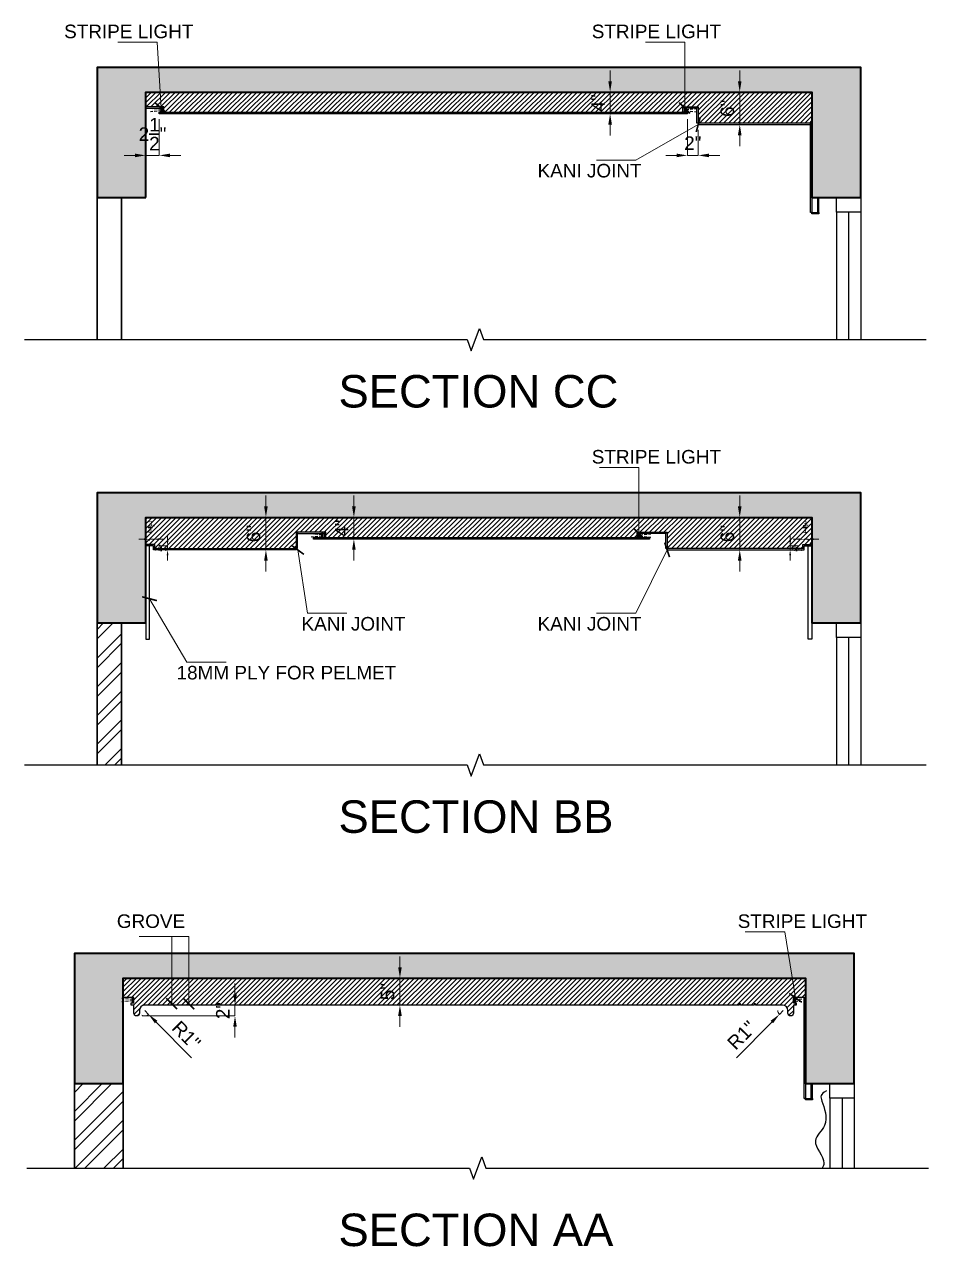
# Model space of a CAD drawing. Header units: inches. Extents: x 50354 to 53215, y -7830 to -6529.
# Drawn here: x 51937.9 to 52104.8, y -6784.4 to -6558.7 of the extents above; entities that cross this region are included whole.
import ezdxf

# ---------------------------------------------------------------- set-up
doc = ezdxf.new("R2010")
doc.units = ezdxf.units.IN
doc.header["$MEASUREMENT"] = 0
doc.header["$PDMODE"] = 2
doc.linetypes.add('HER Wardrobe$0$HIDDEN', pattern=[0.375, 0.25, -0.125])
doc.linetypes.add('XR_1F_BASE PLAN$0$CENTER2', pattern=[28.575, 19.05, -3.175, 3.175, -3.175])
for name, color, linetype in [('A-ST-02 HATCH', 7, 'Continuous'), ('CEILING', 7, 'Continuous'), ('ELE. TEXT', 7, 'Continuous'), ('HER Wardrobe$0$JOINERY', 2, 'Continuous'), ('WIPEOUT', 253, 'Continuous')]:
    doc.layers.add(name, color=color, linetype=linetype)
for name, color, linetype, lineweight in [('DIM', 7, 'Continuous', 18), ('RCC', 5, 'Continuous', 40), ('wall', 7, 'Continuous', 30)]:
    doc.layers.add(name, color=color, linetype=linetype, lineweight=lineweight)
doc.styles.add('ARIAL', font='arial.ttf')
doc.styles.get("Standard").update_dxf_attribs({"font": 'ARLRDBD.TTF', "height": 3})
doc.dimstyles.new('dim01', dxfattribs={"dimtxt": 5.5, "dimasz": 4, "dimexe": 0, "dimexo": 1, "dimgap": 1, "dimtad": 1, "dimzin": 3, "dimdsep": 46, "dimlunit": 4, "dimtxsty": 'ARIAL', "dimblk": 'ARCHTICK', "dimcen": 4, "dimclrd": 250, "dimclre": 252, "dimclrt": 1, "dimadec": 0, "dimazin": 0, "dimtfac": 1, "dimtix": 1, "dimtmove": 2, "dimatfit": 3, "dimldrblk": 'ARCHTICK', "dimfxl": 1, "dimtolj": 1, "dimtzin": 0, "dimlwd": -1, "dimlwe": -1, "dimarcsym": 0})

# ---------------------------------------------------------------- blocks, each defined once
blk = doc.blocks.new('*D689')
at = {"layer": 'Defpoints', "color": 0, "transparency": 16777216}
for p in [(51991.25, -6649.75), (51998.68, -6649.75), (51991.25, -6653.75)]:
    blk.add_point(p, dxfattribs=at)
at = {"layer": 'DIM', "transparency": 16777216}
for p, q in [((51998.68, -6647.75), (51998.68, -6645.75)), ((51998.68, -6653.75), (51998.68, -6649.75)), ((51998.68, -6655.75), (51998.68, -6657.75))]:
    blk.add_line(p, q, dxfattribs=at)
at = {"layer": 'DIM', "color": 252, "transparency": 16777216}
for p, q in [((51992.25, -6649.75), (51998.68, -6649.75)), ((51992.25, -6653.75), (51998.68, -6653.75))]:
    blk.add_line(p, q, dxfattribs=at)
at = {"layer": 'DIM', "transparency": 16777216}
for points in [[(51998.35, -6647.75), (51999.02, -6647.75), (51998.68, -6649.75)], [(51998.35, -6655.75), (51999.02, -6655.75), (51998.68, -6653.75)]]:
    blk.add_solid(points, dxfattribs=at)
at = {"layer": 'DIM', "color": 1, "lineweight": 30, "transparency": 16777216, "insert": (51996.43, -6651.75), "char_height": 2.5, "attachment_point": 5, "rotation": 90, "style": 'ARIAL'}
blk.add_mtext('\\A1;4"', dxfattribs=at)
blk = doc.blocks.new('_ArchTick')
at = {"color": 0, "linetype": 'ByBlock', "const_width": 0.15}
blk.add_lwpolyline([(-0.5, -0.5), (0.5, 0.5)], dxfattribs=at)
blk = doc.blocks.new('*D690')
at = {"layer": 'Defpoints', "color": 0, "transparency": 16777216}
for p in [(51982.44, -6649.75), (51988, -6649.75), (51988, -6655.75)]:
    blk.add_point(p, dxfattribs=at)
at = {"layer": 'DIM', "transparency": 16777216}
for p, q in [((51982.44, -6647.75), (51982.44, -6645.75)), ((51982.44, -6655.75), (51982.44, -6649.75)), ((51982.44, -6657.75), (51982.44, -6659.75))]:
    blk.add_line(p, q, dxfattribs=at)
at = {"layer": 'DIM', "color": 252, "transparency": 16777216}
for p, q in [((51987, -6649.75), (51982.44, -6649.75)), ((51987, -6655.75), (51982.44, -6655.75))]:
    blk.add_line(p, q, dxfattribs=at)
at = {"layer": 'DIM', "transparency": 16777216}
for points in [[(51982.11, -6647.75), (51982.77, -6647.75), (51982.44, -6649.75)], [(51982.11, -6657.75), (51982.77, -6657.75), (51982.44, -6655.75)]]:
    blk.add_solid(points, dxfattribs=at)
at = {"layer": 'DIM', "color": 1, "lineweight": 30, "transparency": 16777216, "insert": (51980.16, -6652.75), "char_height": 2.5, "attachment_point": 5, "rotation": 90, "style": 'ARIAL'}
blk.add_mtext('\\A1;6"', dxfattribs=at)
blk = doc.blocks.new('*D691')
at = {"layer": 'Defpoints', "color": 0, "transparency": 16777216}
for p in [(52069.92, -6649.75), (52075.48, -6649.75), (52075.48, -6655.75)]:
    blk.add_point(p, dxfattribs=at)
at = {"layer": 'DIM', "transparency": 16777216}
for p, q in [((52069.92, -6647.75), (52069.92, -6645.75)), ((52069.92, -6655.75), (52069.92, -6649.75)), ((52069.92, -6657.75), (52069.92, -6659.75))]:
    blk.add_line(p, q, dxfattribs=at)
at = {"layer": 'DIM', "color": 252, "transparency": 16777216}
for p, q in [((52074.48, -6649.75), (52069.92, -6649.75)), ((52074.48, -6655.75), (52069.92, -6655.75))]:
    blk.add_line(p, q, dxfattribs=at)
at = {"layer": 'DIM', "transparency": 16777216}
for points in [[(52069.58, -6647.75), (52070.25, -6647.75), (52069.92, -6649.75)], [(52069.58, -6657.75), (52070.25, -6657.75), (52069.92, -6655.75)]]:
    blk.add_solid(points, dxfattribs=at)
at = {"layer": 'DIM', "color": 1, "lineweight": 30, "transparency": 16777216, "insert": (52067.64, -6652.75), "char_height": 2.5, "attachment_point": 5, "rotation": 90, "style": 'ARIAL'}
blk.add_mtext('\\A1;6"', dxfattribs=at)
blk = doc.blocks.new('*D694')
at = {"layer": 'Defpoints', "color": 0, "transparency": 16777216}
for p in [(52006.5, -6734.82), (52007.18, -6734.82), (52006.5, -6739.82)]:
    blk.add_point(p, dxfattribs=at)
at = {"layer": 'DIM', "transparency": 16777216}
for p, q in [((52007.18, -6732.82), (52007.18, -6730.82)), ((52007.18, -6739.82), (52007.18, -6734.82)), ((52007.18, -6741.82), (52007.18, -6743.82))]:
    blk.add_line(p, q, dxfattribs=at)
at = {"layer": 'DIM', "color": 252, "transparency": 16777216}
for p, q in [((52007.5, -6734.82), (52007.18, -6734.82)), ((52007.5, -6739.82), (52007.18, -6739.82))]:
    blk.add_line(p, q, dxfattribs=at)
at = {"layer": 'DIM', "transparency": 16777216}
for points in [[(52006.85, -6732.82), (52007.52, -6732.82), (52007.18, -6734.82)], [(52006.85, -6741.82), (52007.52, -6741.82), (52007.18, -6739.82)]]:
    blk.add_solid(points, dxfattribs=at)
at = {"layer": 'DIM', "color": 1, "lineweight": 30, "transparency": 16777216, "insert": (52004.91, -6737.32), "char_height": 2.5, "attachment_point": 5, "rotation": 90, "style": 'ARIAL'}
blk.add_mtext('\\A1;5"', dxfattribs=at)
blk = doc.blocks.new('*D695')
at = {"layer": 'Defpoints', "color": 0, "transparency": 16777216}
for p in [(51960.07, -6739.82), (51958.57, -6741.82), (51976.73, -6741.82)]:
    blk.add_point(p, dxfattribs=at)
at = {"layer": 'DIM', "transparency": 16777216}
for p, q in [((51976.73, -6737.82), (51976.73, -6735.82)), ((51976.73, -6739.82), (51976.73, -6741.82)), ((51976.73, -6743.82), (51976.73, -6745.82))]:
    blk.add_line(p, q, dxfattribs=at)
at = {"layer": 'DIM', "color": 252, "transparency": 16777216}
for p, q in [((51961.07, -6739.82), (51976.73, -6739.82)), ((51959.57, -6741.82), (51976.73, -6741.82))]:
    blk.add_line(p, q, dxfattribs=at)
at = {"layer": 'DIM', "transparency": 16777216}
for points in [[(51976.4, -6737.82), (51977.07, -6737.82), (51976.73, -6739.82)], [(51976.4, -6743.82), (51977.07, -6743.82), (51976.73, -6741.82)]]:
    blk.add_solid(points, dxfattribs=at)
at = {"layer": 'DIM', "color": 1, "lineweight": 30, "transparency": 16777216, "insert": (51974.48, -6740.82), "char_height": 2.5, "attachment_point": 5, "rotation": 90, "style": 'ARIAL'}
blk.add_mtext('\\A1;2"', dxfattribs=at)
blk = doc.blocks.new('HER Wardrobe$0$A$C41074E74')
blk.add_wipeout([(56.1, 164.5), (55.6, 163.5), (54.1, 163.5), (52.1, 164.5), (52.1, 165), (54.1, 165), (54.1, 166.2), (53.6, 166.2), (54.1, 166.7), (54.1, 167.8), (53.6, 167.8), (54.1, 168.3), (54.1, 169.4), (53.6, 169.4), (54.1, 169.9), (54.1, 171), (54.1, 171.1), (54.1, 171.1), (54.1, 171.2), (54.1, 171.2), (54.1, 171.3), (54.1, 171.3), (54.2, 171.3), (54.2, 171.4), (54.2, 171.4), (54.3, 171.4), (54.3, 171.5), (54.3, 171.5), (54.4, 171.5), (54.4, 171.5), (54.5, 171.5), (54.5, 171.5), (54.6, 171.5), (70.6, 171.5), (70.6, 171.5), (70.7, 171.5), (70.7, 171.5), (70.7, 171.5), (70.8, 171.5), (70.8, 171.5), (70.9, 171.4), (70.9, 171.4), (70.9, 171.4), (71, 171.3), (71, 171.3), (71, 171.3), (71, 171.2), (71, 171.2), (71.1, 171.1), (71.1, 171.1), (71.1, 171), (71.1, 169.9), (71.6, 169.4), (71.1, 169.4), (71.1, 168.3), (71.6, 167.8), (71.1, 167.8), (71.1, 166.7), (71.6, 166.2), (71.1, 166.2), (71.1, 165), (73.1, 165), (73.1, 164.5), (71.1, 163.5), (69.6, 163.5), (69.1, 164.5)]).dxf.layer = 'WIPEOUT'
h = blk.add_hatch()
h.set_pattern_fill('ANSI31', color=253, scale=7, style=0)
h.set_pattern_definition([(45, (-4156.2765, -404.758), (-0.61871843, 0.61871843), [])])
edge = h.paths.add_edge_path()
edge.add_arc((70.6, 171), 0.5, 0, 90)
edge.add_line((70.6, 171.5), (54.6, 171.5))
edge.add_arc((54.6, 171), 0.5, 90, 180)
edge.add_line((54.1, 171), (54.1, 169.9))
edge.add_line((54.1, 169.9), (53.6, 169.4))
edge.add_line((53.6, 169.4), (54.1, 169.4))
edge.add_line((54.1, 169.4), (54.1, 168.3))
edge.add_line((54.1, 168.3), (53.6, 167.8))
edge.add_line((53.6, 167.8), (54.1, 167.8))
edge.add_line((54.1, 167.8), (54.1, 166.7))
edge.add_line((54.1, 166.7), (53.6, 166.2))
edge.add_line((53.6, 166.2), (54.1, 166.2))
edge.add_line((54.1, 166.2), (54.1, 165))
edge.add_line((54.1, 165), (52.1, 165))
edge.add_line((52.1, 165), (52.1, 164.5))
edge.add_line((52.1, 164.5), (54.1, 163.5))
edge.add_line((54.1, 163.5), (55.6, 163.5))
edge.add_line((55.6, 163.5), (56.1, 164.5))
edge.add_line((56.1, 164.5), (55.6, 164.5))
edge.add_line((55.6, 164.5), (55.6, 165))
edge.add_line((55.6, 165), (56.1, 165.5))
edge.add_line((56.1, 165.5), (55.6, 165.5))
edge.add_line((55.6, 165.5), (55.6, 169.3))
edge.add_line((55.6, 169.3), (56.1, 169.3))
edge.add_line((56.1, 169.3), (55.6, 169.8))
edge.add_arc((55.8, 169.8), 0.25, 90, 180, ccw=False)
edge.add_line((55.8, 170), (69.3, 170))
edge.add_arc((69.3, 169.8), 0.25, 0, 90, ccw=False)
edge.add_line((69.6, 169.8), (69.1, 169.3))
edge.add_line((69.1, 169.3), (69.6, 169.3))
edge.add_line((69.6, 169.3), (69.6, 165.5))
edge.add_line((69.6, 165.5), (69.1, 165.5))
edge.add_line((69.1, 165.5), (69.6, 165))
edge.add_line((69.6, 165), (69.6, 164.5))
edge.add_line((69.6, 164.5), (69.1, 164.5))
edge.add_line((69.1, 164.5), (69.6, 163.5))
edge.add_line((69.6, 163.5), (71.1, 163.5))
edge.add_line((71.1, 163.5), (73.1, 164.5))
edge.add_line((73.1, 164.5), (73.1, 165))
edge.add_line((73.1, 165), (71.1, 165))
edge.add_line((71.1, 165), (71.1, 166.2))
edge.add_line((71.1, 166.2), (71.6, 166.2))
edge.add_line((71.6, 166.2), (71.1, 166.7))
edge.add_line((71.1, 166.7), (71.1, 167.8))
edge.add_line((71.1, 167.8), (71.6, 167.8))
edge.add_line((71.6, 167.8), (71.1, 168.3))
edge.add_line((71.1, 168.3), (71.1, 169.4))
edge.add_line((71.1, 169.4), (71.6, 169.4))
edge.add_line((71.6, 169.4), (71.1, 169.9))
edge.add_line((71.1, 169.9), (71.1, 171))
blk.add_hatch(color=253).paths.add_polyline_path([(65.6, 166), (65.6, 169), (59.5, 169), (59.5, 166)])
at = {"color": 84}
blk.add_lwpolyline([(71.1, 171, 0.414214), (70.6, 171.5), (54.6, 171.5, 0.414214), (54.1, 171), (54.1, 169.9), (53.6, 169.4), (54.1, 169.4), (54.1, 168.3), (53.6, 167.8), (54.1, 167.8), (54.1, 166.7), (53.6, 166.2), (54.1, 166.2), (54.1, 165), (52.1, 165), (52.1, 164.5), (54.1, 163.5), (55.6, 163.5), (56.1, 164.5), (55.6, 164.5), (55.6, 165), (56.1, 165.5), (55.6, 165.5), (55.6, 169.3), (56.1, 169.3), (55.6, 169.8, -0.414214), (55.8, 170), (69.3, 170, -0.414214), (69.6, 169.8), (69.1, 169.3), (69.6, 169.3), (69.6, 165.5), (69.1, 165.5), (69.6, 165), (69.6, 164.5), (69.1, 164.5), (69.6, 163.5), (71.1, 163.5), (73.1, 164.5), (73.1, 165), (71.1, 165), (71.1, 166.2), (71.6, 166.2), (71.1, 166.7), (71.1, 167.8), (71.6, 167.8), (71.1, 168.3), (71.1, 169.4), (71.6, 169.4), (71.1, 169.9)], format="xyb", close=True, dxfattribs=at)
at = {"color": 40, "linetype": 'HER Wardrobe$0$HIDDEN', "ltscale": 50, "true_color": 0xf8d731}
for points in [[(59.5, 166), (55.5, 118.8)], [(65.6, 166), (69.6, 118.8)]]:
    blk.add_lwpolyline(points, dxfattribs=at)
at = {"color": 124}
for points in [[(55.6, 164.5), (69.6, 164.5), (69.6, 165), (55.6, 165)], [(57.6, 169), (67.6, 169), (67.6, 170), (57.6, 170)], [(65.6, 166), (65.6, 169), (59.5, 169), (59.5, 166)]]:
    blk.add_lwpolyline(points, close=True, dxfattribs=at)
blk = doc.blocks.new('*D699')
at = {"layer": 'Defpoints', "color": 0, "transparency": 16777216}
for p in [(52069.92, -6571.22), (52075.48, -6571.22), (52075.48, -6577.22)]:
    blk.add_point(p, dxfattribs=at)
at = {"layer": 'DIM', "transparency": 16777216}
for p, q in [((52069.92, -6569.22), (52069.92, -6567.22)), ((52069.92, -6577.22), (52069.92, -6571.22)), ((52069.92, -6579.22), (52069.92, -6581.22))]:
    blk.add_line(p, q, dxfattribs=at)
at = {"layer": 'DIM', "color": 252, "transparency": 16777216}
for p, q in [((52074.48, -6571.22), (52069.92, -6571.22)), ((52074.48, -6577.22), (52069.92, -6577.22))]:
    blk.add_line(p, q, dxfattribs=at)
at = {"layer": 'DIM', "transparency": 16777216}
for points in [[(52069.58, -6569.22), (52070.25, -6569.22), (52069.92, -6571.22)], [(52069.58, -6579.22), (52070.25, -6579.22), (52069.92, -6577.22)]]:
    blk.add_solid(points, dxfattribs=at)
at = {"layer": 'DIM', "color": 1, "lineweight": 30, "transparency": 16777216, "insert": (52067.64, -6574.22), "char_height": 2.5, "attachment_point": 5, "rotation": 90, "style": 'ARIAL'}
blk.add_mtext('\\A1;6"', dxfattribs=at)
blk = doc.blocks.new('*D700')
at = {"layer": 'Defpoints', "color": 0, "transparency": 16777216}
for p in [(52045.99, -6571.22), (52051.55, -6571.22), (52051.55, -6575.22)]:
    blk.add_point(p, dxfattribs=at)
at = {"layer": 'DIM', "transparency": 16777216}
for p, q in [((52045.99, -6569.22), (52045.99, -6567.22)), ((52045.99, -6575.22), (52045.99, -6571.22)), ((52045.99, -6577.22), (52045.99, -6579.22))]:
    blk.add_line(p, q, dxfattribs=at)
at = {"layer": 'DIM', "color": 252, "transparency": 16777216}
for p, q in [((52050.55, -6571.22), (52045.99, -6571.22)), ((52050.55, -6575.22), (52045.99, -6575.22))]:
    blk.add_line(p, q, dxfattribs=at)
at = {"layer": 'DIM', "transparency": 16777216}
for points in [[(52045.65, -6569.22), (52046.32, -6569.22), (52045.99, -6571.22)], [(52045.65, -6577.22), (52046.32, -6577.22), (52045.99, -6575.22)]]:
    blk.add_solid(points, dxfattribs=at)
at = {"layer": 'DIM', "color": 1, "lineweight": 30, "transparency": 16777216, "insert": (52043.74, -6573.22), "char_height": 2.5, "attachment_point": 5, "rotation": 90, "style": 'ARIAL'}
blk.add_mtext('\\A1;4"', dxfattribs=at)
blk = doc.blocks.new('*D701')
at = {"layer": 'Defpoints', "color": 0, "transparency": 16777216}
for p in [(52060.25, -6575.22), (52062.25, -6577.22), (52062.25, -6582.92)]:
    blk.add_point(p, dxfattribs=at)
at = {"layer": 'DIM', "color": 252, "transparency": 16777216}
for p, q in [((52060.25, -6576.22), (52060.25, -6582.92)), ((52062.25, -6578.22), (52062.25, -6582.92))]:
    blk.add_line(p, q, dxfattribs=at)
at = {"layer": 'DIM', "transparency": 16777216}
for p, q in [((52058.25, -6582.92), (52056.25, -6582.92)), ((52060.25, -6582.92), (52062.25, -6582.92)), ((52064.25, -6582.92), (52066.25, -6582.92))]:
    blk.add_line(p, q, dxfattribs=at)
for points in [[(52058.25, -6582.59), (52058.25, -6583.26), (52060.25, -6582.92)], [(52064.25, -6582.59), (52064.25, -6583.26), (52062.25, -6582.92)]]:
    blk.add_solid(points, dxfattribs=at)
at = {"layer": 'DIM', "color": 1, "lineweight": 30, "transparency": 16777216, "insert": (52061.25, -6580.67), "char_height": 2.5, "attachment_point": 5, "style": 'ARIAL'}
blk.add_mtext('\\A1;2"', dxfattribs=at)
blk = doc.blocks.new('*D720')
at = {"layer": 'Defpoints', "color": 0, "transparency": 16777216}
for p in [(51960.25, -6575.22), (51962.75, -6575.22), (51962.75, -6582.92)]:
    blk.add_point(p, dxfattribs=at)
at = {"layer": 'DIM', "color": 252, "transparency": 16777216}
for p, q in [((51960.25, -6576.22), (51960.25, -6582.92)), ((51962.75, -6576.22), (51962.75, -6582.92))]:
    blk.add_line(p, q, dxfattribs=at)
at = {"layer": 'DIM', "transparency": 16777216}
for p, q in [((51958.25, -6582.92), (51956.25, -6582.92)), ((51960.25, -6582.92), (51962.75, -6582.92)), ((51964.75, -6582.92), (51966.75, -6582.92))]:
    blk.add_line(p, q, dxfattribs=at)
for points in [[(51958.25, -6582.59), (51958.25, -6583.26), (51960.25, -6582.92)], [(51964.75, -6582.59), (51964.75, -6583.26), (51962.75, -6582.92)]]:
    blk.add_solid(points, dxfattribs=at)
at = {"layer": 'DIM', "color": 1, "lineweight": 30, "transparency": 16777216, "insert": (51961.5, -6579), "char_height": 2.5, "attachment_point": 5, "style": 'ARIAL'}
blk.add_mtext('\\A1;2{\\H1x;\\S1/2;}"', dxfattribs=at)
blk = doc.blocks.new('*D722')
at = {"layer": 'Defpoints', "color": 0, "transparency": 16777216}
for p in [(51960.07, -6740.82), (51960.77, -6741.53)]:
    blk.add_point(p, dxfattribs=at)
at = {"layer": 'DIM', "transparency": 16777216}
for p, q in [((51960.07, -6740.82), (51960.77, -6741.53)), ((51968.7, -6749.53), (51962.18, -6742.95))]:
    blk.add_line(p, q, dxfattribs=at)
at = {"layer": 'DIM', "color": 252, "transparency": 16777216}
blk.add_arc((51960.07, -6740.82), 1, 237.2958, 314.7304, dxfattribs=at)
at = {"layer": 'DIM', "transparency": 16777216}
blk.add_solid([(51962.42, -6742.72), (51961.95, -6743.18), (51960.77, -6741.53)], dxfattribs=at)
at = {"layer": 'DIM', "color": 1, "lineweight": 30, "transparency": 16777216, "insert": (51967.75, -6745.37), "char_height": 2.5, "attachment_point": 5, "rotation": 314.7304, "style": 'ARIAL'}
blk.add_mtext('\\A1;R1"', dxfattribs=at)
blk = doc.blocks.new('*D723')
at = {"layer": 'Defpoints', "color": 0, "transparency": 16777216}
for p in [(52077.24, -6741.53), (52077.95, -6740.82)]:
    blk.add_point(p, dxfattribs=at)
at = {"layer": 'DIM', "transparency": 16777216}
for p, q in [((52077.95, -6740.82), (52077.24, -6741.53)), ((52069.31, -6749.53), (52075.83, -6742.95))]:
    blk.add_line(p, q, dxfattribs=at)
at = {"layer": 'DIM', "color": 252, "transparency": 16777216}
blk.add_arc((52077.95, -6740.82), 1, 180, 225.2696, dxfattribs=at)
at = {"layer": 'DIM', "transparency": 16777216}
blk.add_solid([(52075.6, -6742.72), (52076.07, -6743.18), (52077.24, -6741.53)], dxfattribs=at)
at = {"layer": 'DIM', "color": 1, "lineweight": 30, "transparency": 16777216, "insert": (52070.27, -6745.37), "char_height": 2.5, "attachment_point": 5, "rotation": 45.2696, "style": 'ARIAL'}
blk.add_mtext('\\A1;R1"', dxfattribs=at)
blk = doc.blocks.new('*D774')
at = {"layer": 'Defpoints', "color": 0, "transparency": 16777216}
for p in [(51961.7, -6653.79), (51960.95, -6655), (51961.7, -6655)]:
    blk.add_point(p, dxfattribs=at)
at = {"layer": 'DIM', "transparency": 16777216}
for p, q in [((51959.95, -6653.79), (51958.95, -6653.79)), ((51960.95, -6653.79), (51961.7, -6653.79)), ((51962.7, -6653.79), (51963.7, -6653.79))]:
    blk.add_line(p, q, dxfattribs=at)
at = {"layer": 'DIM', "color": 252, "transparency": 16777216}
for p, q in [((51960.95, -6654), (51960.95, -6653.79)), ((51961.7, -6654), (51961.7, -6653.79))]:
    blk.add_line(p, q, dxfattribs=at)
at = {"layer": 'DIM', "transparency": 16777216}
for points in [[(51959.95, -6653.63), (51959.95, -6653.96), (51960.95, -6653.79)], [(51962.7, -6653.63), (51962.7, -6653.96), (51961.7, -6653.79)]]:
    blk.add_solid(points, dxfattribs=at)
at = {"layer": 'DIM', "color": 1, "lineweight": 30, "transparency": 16777216, "insert": (51961.33, -6651.61), "char_height": 1, "attachment_point": 5, "style": 'ARIAL'}
blk.add_mtext('\\A1;{\\H1x;\\S3/4;}"', dxfattribs=at)
blk = doc.blocks.new('*D775')
at = {"layer": 'Defpoints', "color": 0, "transparency": 16777216}
for p in [(51961.7, -6655), (51961.7, -6655.75), (51964.28, -6655.75)]:
    blk.add_point(p, dxfattribs=at)
at = {"layer": 'DIM', "transparency": 16777216}
for p, q in [((51964.28, -6654), (51964.28, -6653)), ((51964.28, -6655), (51964.28, -6655.75)), ((51964.28, -6656.75), (51964.28, -6657.75))]:
    blk.add_line(p, q, dxfattribs=at)
at = {"layer": 'DIM', "color": 252, "transparency": 16777216}
for p, q in [((51962.7, -6655), (51964.28, -6655)), ((51962.7, -6655.75), (51964.28, -6655.75))]:
    blk.add_line(p, q, dxfattribs=at)
at = {"layer": 'DIM', "transparency": 16777216}
for points in [[(51964.12, -6654), (51964.45, -6654), (51964.28, -6655)], [(51964.12, -6656.75), (51964.45, -6656.75), (51964.28, -6655.75)]]:
    blk.add_solid(points, dxfattribs=at)
at = {"layer": 'DIM', "color": 1, "lineweight": 30, "transparency": 16777216, "insert": (51963.11, -6655.38), "char_height": 1, "attachment_point": 5, "rotation": 90, "style": 'ARIAL'}
blk.add_mtext('\\A1;{\\H1x;\\S3/4;}"', dxfattribs=at)
blk = doc.blocks.new('*D777')
at = {"layer": 'Defpoints', "color": 0, "transparency": 16777216}
for p in [(52081.8, -6653.79), (52081.8, -6655), (52082.55, -6655)]:
    blk.add_point(p, dxfattribs=at)
at = {"layer": 'DIM', "transparency": 16777216}
for p, q in [((52080.8, -6653.79), (52079.8, -6653.79)), ((52082.55, -6653.79), (52081.8, -6653.79)), ((52083.55, -6653.79), (52084.55, -6653.79))]:
    blk.add_line(p, q, dxfattribs=at)
at = {"layer": 'DIM', "color": 252, "transparency": 16777216}
for p, q in [((52081.8, -6654), (52081.8, -6653.79)), ((52082.55, -6654), (52082.55, -6653.79))]:
    blk.add_line(p, q, dxfattribs=at)
at = {"layer": 'DIM', "transparency": 16777216}
for points in [[(52080.8, -6653.63), (52080.8, -6653.96), (52081.8, -6653.79)], [(52083.55, -6653.63), (52083.55, -6653.96), (52082.55, -6653.79)]]:
    blk.add_solid(points, dxfattribs=at)
at = {"layer": 'DIM', "color": 1, "lineweight": 30, "transparency": 16777216, "insert": (52082.18, -6651.61), "char_height": 1, "attachment_point": 5, "style": 'ARIAL'}
blk.add_mtext('\\A1;{\\H1x;\\S3/4;}"', dxfattribs=at)
blk = doc.blocks.new('*D776')
at = {"layer": 'Defpoints', "color": 0, "transparency": 16777216}
for p in [(52079.22, -6655.75), (52081.8, -6655), (52081.8, -6655.75)]:
    blk.add_point(p, dxfattribs=at)
at = {"layer": 'DIM', "transparency": 16777216}
for p, q in [((52079.22, -6654), (52079.22, -6653)), ((52079.22, -6655), (52079.22, -6655.75)), ((52079.22, -6656.75), (52079.22, -6657.75))]:
    blk.add_line(p, q, dxfattribs=at)
at = {"layer": 'DIM', "color": 252, "transparency": 16777216}
for p, q in [((52080.8, -6655), (52079.22, -6655)), ((52080.8, -6655.75), (52079.22, -6655.75))]:
    blk.add_line(p, q, dxfattribs=at)
at = {"layer": 'DIM', "transparency": 16777216}
for points in [[(52079.06, -6654), (52079.39, -6654), (52079.22, -6655)], [(52079.06, -6656.75), (52079.39, -6656.75), (52079.22, -6655.75)]]:
    blk.add_solid(points, dxfattribs=at)
at = {"layer": 'DIM', "color": 1, "lineweight": 30, "transparency": 16777216, "insert": (52080.4, -6655.38), "char_height": 1, "attachment_point": 5, "rotation": 90, "style": 'ARIAL'}
blk.add_mtext('\\A1;{\\H1x;\\S3/4;}"', dxfattribs=at)

msp = doc.modelspace()

# ---------------------------------------------------------------- hatches: boundary and pattern name
at = {"layer": 'A-ST-02 HATCH', "ltscale": 5, "true_color": 0x939598, "transparency": 33554534}
h = msp.add_hatch(color=252, dxfattribs=at)
h.dxf.hatch_style = 1
h.paths.add_polyline_path([(51951.25475, -6590.71767), (51960.25475, -6590.71767), (51960.25475, -6571.21767), (52083.25475, -6571.21767), (52083.25475, -6590.71767), (52092.25475, -6590.71767), (52092.25475, -6566.71767), (51951.25475, -6566.71767)])
at = {"layer": 'A-ST-02 HATCH', "ltscale": 5, "transparency": 33554613}
h = msp.add_hatch(dxfattribs=at)
h.set_pattern_fill('ANSI31', color=8, scale=5)
h.paths.add_polyline_path([(52083.25475, -6571.21767), (51960.25475, -6571.21767), (51960.25475, -6573.96767), (51963.35453, -6573.96767), (51963.60453, -6573.96767), (51963.60453, -6574.96767), (52059.40497, -6574.96767), (52059.40497, -6573.96767), (52059.65497, -6573.96767), (52062.00475, -6573.96767), (52062.25475, -6573.96767), (52062.25475, -6576.96767), (52083.00475, -6576.96767), (52083.25475, -6576.9699)])
at = {"layer": 'A-ST-02 HATCH', "ltscale": 5, "true_color": 0x939598, "transparency": 33554534}
h = msp.add_hatch(color=252, dxfattribs=at)
h.dxf.hatch_style = 1
h.paths.add_polyline_path([(51951.25475, -6669.25326), (51960.25475, -6669.25326), (51960.25475, -6649.75326), (52083.25475, -6649.75326), (52083.25475, -6669.25326), (52092.25475, -6669.25326), (52092.25475, -6645.25326), (51951.25475, -6645.25326)])
at = {"layer": 'A-ST-02 HATCH', "ltscale": 5, "transparency": 33554613}
h = msp.add_hatch(dxfattribs=at)
h.set_pattern_fill('ANSI31', color=8, scale=5)
h.paths.add_polyline_path([(52081.55475, -6654.75326), (52083.25475, -6654.75326), (52083.25475, -6649.75326), (51960.25475, -6649.75326), (51960.25475, -6654.75326), (51961.95475, -6654.75326), (51961.95475, -6655.50326), (51988.00475, -6655.50326), (51988.00475, -6652.50326), (51988.25475, -6652.50326), (51993.25475, -6652.50326), (51993.50475, -6652.50326), (51993.50475, -6653.50326), (52051.00475, -6653.50326), (52051.00475, -6652.50326), (52051.25475, -6652.50326), (52056.25475, -6652.50326), (52056.50475, -6652.50326), (52056.50475, -6655.50326), (52081.55475, -6655.50326)])
h = msp.add_hatch(dxfattribs=at)
h.set_pattern_fill('ANSI31', color=8, scale=5)
h.paths.add_polyline_path([(52082.07099, -6734.8191), (51956.07099, -6734.8191), (51956.07099, -6738.4191), (51958.07099, -6738.4191), (51958.07099, -6739.4191), (51957.57099, -6739.4191), (51957.57099, -6739.8191), (51958.07099, -6739.8191), (51958.07099, -6741.3191, 1), (51959.07099, -6741.3191), (51959.07099, -6740.8191, -0.414213562), (51960.07099, -6739.8191), (51964.94599, -6739.8191), (51964.94599, -6739.5691), (51965.19599, -6739.5691), (51965.19599, -6739.8191), (51967.94599, -6739.8191), (51967.94599, -6739.5691), (51968.19599, -6739.5691), (51968.19599, -6739.8191), (52069.82099, -6739.8191), (52069.82099, -6739.5691), (52070.07099, -6739.5691), (52070.07099, -6739.8191), (52072.57099, -6739.8191), (52072.57099, -6739.5691), (52072.82099, -6739.5691), (52072.82099, -6739.8191), (52077.82099, -6739.8191, -0.414213562), (52078.82099, -6740.8191), (52078.82099, -6741.3191, 1), (52079.82099, -6741.3191), (52079.82099, -6739.8191), (52080.32099, -6739.8191), (52080.32099, -6739.4191), (52079.82099, -6739.4191), (52079.82099, -6738.4191), (52081.82099, -6738.4191), (52082.07099, -6738.4191)])

# ---------------------------------------------------------------- linework, layer by layer
at = {"layer": 'CEILING', "ltscale": 5}
for points in [[(51960.25475, -6574.21767), (51963.35453, -6574.21767), (51963.35453, -6573.96767), (51960.25475, -6573.96767)], [(52060.25475, -6575.21767), (51962.75475, -6575.21767), (51962.75475, -6574.96767), (52060.25475, -6574.96767)], [(51963.35453, -6574.96767), (51963.60453, -6574.96767), (51963.60453, -6573.96767), (51963.35453, -6573.96767)], [(52059.65497, -6574.96767), (52059.40497, -6574.96767), (52059.40497, -6573.96767), (52059.65497, -6573.96767)], [(52062.00475, -6574.21767), (52059.65497, -6574.21767), (52059.65497, -6573.96767), (52062.00475, -6573.96767)], [(52062.25475, -6576.96767), (52062.00475, -6576.96767), (52062.00475, -6573.96767), (52062.25475, -6573.96767)], [(52083.00475, -6576.96767), (52062.25475, -6576.96767), (52062.25475, -6577.21767), (52083.00475, -6577.21767)], [(52083.25475, -6593.46767), (52083.00475, -6593.46767), (52083.00475, -6576.9699), (52083.25475, -6576.9699)], [(52084.25475, -6593.46767), (52084.50475, -6593.46767), (52084.50475, -6590.71767), (52084.25475, -6590.71767)], [(52083.25475, -6593.46767), (52084.50475, -6593.46767), (52084.50475, -6593.71767), (52083.25475, -6593.71767)], [(51988.00475, -6655.50326), (51988.25475, -6655.50326), (51988.25475, -6652.50326), (51988.00475, -6652.50326)], [(51988.25475, -6652.75326), (51993.25475, -6652.75326), (51993.25475, -6652.50326), (51988.25475, -6652.50326)], [(52053.25475, -6653.75326), (51991.25475, -6653.75326), (51991.25475, -6653.50326), (52053.25475, -6653.50326)], [(51993.25475, -6653.50326), (51993.50475, -6653.50326), (51993.50475, -6652.50326), (51993.25475, -6652.50326)], [(52051.25475, -6653.50326), (52051.00475, -6653.50326), (52051.00475, -6652.50326), (52051.25475, -6652.50326)], [(52056.25475, -6652.75326), (52051.25475, -6652.75326), (52051.25475, -6652.50326), (52056.25475, -6652.50326)], [(52056.50475, -6655.50326), (52056.25475, -6655.50326), (52056.25475, -6652.50326), (52056.50475, -6652.50326)], [(51960.25475, -6672.25326), (51960.95475, -6672.25326), (51960.95475, -6655.00326), (51960.25475, -6655.00326)], [(51961.70475, -6655.50326), (51988.00475, -6655.50326), (51988.00475, -6655.75326), (51961.70475, -6655.75326)], [(52081.80475, -6655.50326), (52056.50475, -6655.50326), (52056.50475, -6655.75326), (52081.80475, -6655.75326)], [(52083.25475, -6672.25326), (52082.55475, -6672.25326), (52082.55475, -6655.00326), (52083.25475, -6655.00326)], [(52083.07099, -6757.0691), (52083.32099, -6757.0691), (52083.32099, -6754.3191), (52083.07099, -6754.3191)], [(52082.07099, -6757.0691), (52083.32099, -6757.0691), (52083.32099, -6757.3191), (52082.07099, -6757.3191)]]:
    msp.add_lwpolyline(points, close=True, dxfattribs=at)
at = {"layer": 'CEILING', "color": 143, "ltscale": 5, "true_color": 0x7aafdf}
for points in [[(52087.75475, -6590.71767), (52092.25475, -6590.71767), (52092.25475, -6593.42584), (52087.75475, -6593.42584)], [(52087.75475, -6669.25326), (52092.25475, -6669.25326), (52092.25475, -6671.96143), (52087.75475, -6671.96143)], [(52086.57099, -6754.3191), (52091.07099, -6754.3191), (52091.07099, -6757.02727), (52086.57099, -6757.02727)]]:
    msp.add_lwpolyline(points, close=True, dxfattribs=at)
for points in [[(52087.75475, -6593.42584), (52087.75475, -6616.92212)], [(52090.00475, -6593.42584), (52090.00475, -6616.92212)], [(52092.25475, -6593.42584), (52092.25475, -6616.92212)], [(52087.75475, -6671.96143), (52087.75475, -6695.45771)], [(52090.00475, -6671.96143), (52090.00475, -6695.45771)], [(52092.25475, -6671.96143), (52092.25475, -6695.45771)], [(52086.57099, -6757.02727), (52086.57099, -6769.92338)], [(52088.82099, -6757.02727), (52088.82099, -6769.92338)], [(52091.07099, -6757.02727), (52091.07099, -6769.92338)]]:
    msp.add_lwpolyline(points, dxfattribs=at)
at = {"layer": 'CEILING', "linetype": 'Continuous', "ltscale": 5}
for points in [[(51937.85921, -6616.92212), (52019.61038, -6616.92212), (52020.36038, -6618.98273), (52021.86038, -6614.86152), (52022.61038, -6616.92212), (52104.36156, -6616.92212)], [(51937.85921, -6695.45771), (52019.61038, -6695.45771), (52020.36038, -6697.51832), (52021.86038, -6693.3971), (52022.61038, -6695.45771), (52104.36156, -6695.45771)], [(51938.27545, -6769.92338), (52020.02663, -6769.92338), (52020.77663, -6771.98398), (52022.27663, -6767.86277), (52023.02663, -6769.92338), (52104.7778, -6769.92338)]]:
    msp.add_lwpolyline(points, dxfattribs=at)
at = {"layer": 'CEILING', "ltscale": 5}
for points in [[(51961.95475, -6655.50326), (51961.95475, -6654.75326), (51960.25475, -6654.75326)], [(51961.70475, -6655.50326), (51961.70475, -6655.00326), (51960.25475, -6655.00326)], [(52081.55475, -6655.50326), (52081.55475, -6654.75326), (52083.25475, -6654.75326)], [(52081.80475, -6655.50326), (52081.80475, -6655.00326), (52083.25475, -6655.00326)], [(52086.57099, -6769.92338), (52091.07099, -6769.92338)]]:
    msp.add_lwpolyline(points, dxfattribs=at)
msp.add_open_spline([(52085.90668, -6755.67346), (52084.73515, -6756.21796), (52084.9563, -6757.61332), (52086.78502, -6761.64968), (52082.49075, -6765.15993), (52085.96133, -6768.07134), (52085.3388, -6769.62155), (52085.14522, -6769.92338)], degree=3, knots=[0, 0, 0, 0, 3.120115186, 7.995788207, 11.051537627, 15.490659992, 16.599904411, 16.599904411, 16.599904411, 16.599904411], dxfattribs=at)
at = {"layer": 'RCC', "ltscale": 5}
for points in [[(51960.25475, -6590.71767), (51960.25475, -6571.21767), (52083.25475, -6571.21767), (52083.25475, -6590.71767), (52092.25475, -6590.71767), (52092.25475, -6566.71767), (51951.25475, -6566.71767), (51951.25475, -6590.71767)], [(51960.25475, -6669.25326), (51960.25475, -6649.75326), (52083.25475, -6649.75326), (52083.25475, -6669.25326), (52092.25475, -6669.25326), (52092.25475, -6645.25326), (51951.25475, -6645.25326), (51951.25475, -6669.25326)]]:
    msp.add_lwpolyline(points, close=True, dxfattribs=at)
at = {"layer": 'wall', "ltscale": 20}
for p, q in [((51947.07099, -6754.3191), (51947.07099, -6769.92338)), ((51956.07099, -6754.3191), (51956.07099, -6769.92338))]:
    msp.add_line(p, q, dxfattribs=at)
for points in [[(51951.25475, -6590.71767), (51951.25475, -6616.92212)], [(51955.75475, -6590.71767), (51955.75475, -6616.92212)], [(51951.25475, -6669.25326), (51951.25475, -6695.45771)], [(51955.75475, -6669.25326), (51955.75475, -6695.45771)]]:
    msp.add_lwpolyline(points, dxfattribs=at)

# ---------------------------------------------------------------- texts
at = {"layer": 'CEILING', "color": 5, "linetype": 'XR_1F_BASE PLAN$0$CENTER2', "lineweight": 30, "ltscale": 0.25, "char_height": 6, "attachment_point": 1}
for s, insert in [('{\\fArial Baltic|b0|i0|c0|p34;SECTION CC}', (51995.83275, -6623.47525)), ('{\\fArial Baltic|b0|i0|c0|p34;SECTION BB}', (51995.83275, -6702.01083)), ('{\\fArial Baltic|b0|i0|c0|p34;SECTION AA}', (51995.83275, -6778.31627))]:
    msp.add_mtext(s, dxfattribs=dict(at, insert=insert))
at = {"layer": 'ELE. TEXT', "color": 0, "ltscale": 7, "char_height": 2.5}
for s, insert, attachment_point in [('{\\fArial Baltic|b0|i0|c0|p34; STRIPE LIGHT}', (51944.21615, -6558.77912), 1), ('{\\fArial Baltic|b0|i0|c0|p34; STRIPE LIGHT}', (52041.63104, -6558.77912), 1), ('{\\fArial Baltic|b0|i0|c0|p34;KANI JOINT}', (52032.58812, -6587.0265), 7), ('{\\fArial Baltic|b0|i0|c0|p34; STRIPE LIGHT}', (52041.63104, -6637.31471), 1), ('{\\fArial Baltic|b0|i0|c0|p34;KANI JOINT}', (52008.22041, -6670.68853), 9), ('{\\fArial Baltic|b0|i0|c0|p34;KANI JOINT}', (52032.58812, -6670.68853), 7), ('{\\fArial Baltic|b0|i0|c0|p34;18MM PLY FOR PELMET}', (52006.49999, -6679.71468), 9), ('{\\fArial Baltic|b0|i0|c0|p34;GROVE}', (51954.9153, -6723.06981), 1), ('{\\fArial Baltic|b0|i0|c0|p34; STRIPE LIGHT}', (52068.57266, -6723.06981), 1)]:
    msp.add_mtext(s, dxfattribs=dict(at, insert=insert, attachment_point=attachment_point))

# ---------------------------------------------------------------- dimensions: what is measured, and where the dimension line sits
at = {"layer": 'DIM', "color": 6, "lineweight": 30}
for base, p1, p2, angle, override, picture, middle in [((52045.98663, -6571.21767), (52051.55219, -6575.21767), (52051.55219, -6571.21767), 90, {"dimtxt": 2.5, "dimasz": 2, "dimdec": 1, "dimsah": 1, "dimclrd": 256, "dimfxl": 0.125}, '*D700', (52043.73663, -6573.21767)), ((52069.91517, -6571.21767), (52075.48073, -6577.21767), (52075.48073, -6571.21767), 90, {"dimtxt": 2.5, "dimasz": 2, "dimdec": 1, "dimsah": 1, "dimclrd": 256, "dimfxl": 0.125}, '*D699', (52067.63874, -6574.21767)), ((51982.43919, -6649.75326), (51988.00475, -6655.75326), (51988.00475, -6649.75326), 90, {"dimtxt": 2.5, "dimasz": 2, "dimdec": 1, "dimsah": 1, "dimclrd": 256, "dimfxl": 0.125}, '*D690', (51980.16276, -6652.75326)), ((51998.68389, -6649.75326), (51991.25475, -6653.75326), (51991.25475, -6649.75326), 90, {"dimtxt": 2.5, "dimasz": 2, "dimdec": 1, "dimsah": 1, "dimclrd": 256, "dimfxl": 0.125}, '*D689', (51996.43389, -6651.75326)), ((52069.91517, -6649.75326), (52075.48073, -6655.75326), (52075.48073, -6649.75326), 90, {"dimtxt": 2.5, "dimasz": 2, "dimdec": 1, "dimsah": 1, "dimclrd": 256, "dimfxl": 0.125}, '*D691', (52067.63874, -6652.75326)), ((52081.80475, -6653.7923), (52082.55475, -6655.00326), (52081.80475, -6655.00326), 180, {"dimtxt": 1, "dimasz": 1, "dimdec": 4, "dimsah": 1, "dimclrd": 256, "dimfxl": 0.125}, '*D777', (52082.17975, -6651.61472)), ((52007.18177, -6734.8191), (52006.49702, -6739.8191), (52006.49702, -6734.8191), 90, {"dimtxt": 2.5, "dimasz": 2, "dimdec": 1, "dimsah": 1, "dimclrd": 256, "dimfxl": 0.125}, '*D694', (52004.91045, -6737.3191))]:
    dim = msp.add_linear_dim(base=base, p1=p1, p2=p2, angle=angle, dimstyle='dim01', override=override, dxfattribs=at)
    dim.commit()
    dim.dimension.update_dxf_attribs({"geometry": picture, "text_midpoint": middle})
dim = msp.add_linear_dim(base=(51961.70475, -6653.7923), p1=(51960.95475, -6655.00326), p2=(51961.70475, -6655.00326), dimstyle='dim01', override={"dimtxt": 1, "dimasz": 1, "dimdec": 4, "dimsah": 1, "dimclrd": 256, "dimfxl": 0.125}, dxfattribs=at)
dim.commit()
dim.dimension.update_dxf_attribs({"geometry": '*D774', "text_midpoint": (51961.32975, -6651.61472)})
for base, p1, p2, picture, middle in [((51964.2848, -6655.75326), (51961.70475, -6655.00326), (51961.70475, -6655.75326), '*D775', (51963.10896, -6655.37826)), ((52079.22471, -6655.75326), (52081.80475, -6655.00326), (52081.80475, -6655.75326), '*D776', (52080.40054, -6655.37826))]:
    dim = msp.add_linear_dim(base=base, p1=p1, p2=p2, angle=90, dimstyle='dim01', override={"dimtxt": 1, "dimasz": 1, "dimdec": 4, "dimsah": 1, "dimclrd": 256, "dimfxl": 0.125}, dxfattribs=at)
    dim.commit()
    dim.dimension.update_dxf_attribs({"geometry": picture, "text_midpoint": middle, "dimtype": 160})
for center, mpoint, picture, middle in [((51960.07099, -6740.8191), (51960.77477, -6741.52953), '*D722', (51967.74876, -6745.36514)), ((52077.94599, -6740.8191), (52077.24222, -6741.52953), '*D723', (52070.26823, -6745.36514))]:
    dim = msp.add_radius_dim(center=center, mpoint=mpoint, dimstyle='dim01', override={"dimtxt": 2.5, "dimasz": 2, "dimdec": 1, "dimsah": 1, "dimclrd": 256, "dimfxl": 0.125}, dxfattribs=at)
    dim.commit()
    dim.dimension.update_dxf_attribs({"geometry": picture, "text_midpoint": middle})

# ---------------------------------------------------------------- leaders
for points in [[(52062.25475, -6577.23369), (52050.72058, -6583.80373), (52043.44953, -6583.80373)], [(51988.30378, -6655.75326), (51990.08795, -6667.46576), (51997.35899, -6667.46576)], [(52056.50475, -6655.75326), (52050.72058, -6667.46576), (52043.44953, -6667.46576)], [(51960.95475, -6664.77941), (51967.84218, -6676.49191), (51975.11322, -6676.49191)], [(51968.19599, -6739.5691), (51968.19599, -6727.15409), (51962.16322, -6727.15409)]]:
    msp.add_leader(points, dimstyle='dim01', override={"dimtxt": 2.5, "dimasz": 2, "dimdec": 1, "dimclrd": 256, "dimfxl": 0.125}, dxfattribs=at)

# ---------------------------------------------------------------- next in the draw order: block references
at = {"layer": 'HER Wardrobe$0$JOINERY', "yscale": 0.04214285714285714, "zscale": 0.04214285714285714}
for p, xscale, rotation in [((51956.12551, -6571.93429), 0.04214285714285714, 270), ((52066.96898, -6571.93429), -0.04214285714285714, 90), ((51985.80291, -6650.46988), 0.04214285714285714, 270), ((52058.48378, -6650.46988), -0.04214285714285714, 90), ((51950.84197, -6736.28248), 0.04214285714285714, 270), ((52087.09361, -6736.28248), -0.04214285714285714, 90)]:
    msp.add_blockref('HER Wardrobe$0$A$C41074E74', p, dxfattribs=dict(at, xscale=xscale, rotation=rotation))

# ---------------------------------------------------------------- next in the draw order: hatches: boundary and pattern name
at = {"layer": 'A-ST-02 HATCH', "ltscale": 5, "transparency": 33554534}
h = msp.add_hatch(dxfattribs=at)
h.set_pattern_fill('ANSI32', color=256, scale=10)
h.set_pattern_definition([(45, (518.735, 0), (-2.65165043, 2.65165043), []), (45, (520.5027, 0), (-2.65165043, 2.65165043), [])])
h.paths.add_polyline_path([(51956.07099, -6754.3191), (51947.07099, -6754.3191), (51947.07099, -6769.92338), (51956.07099, -6769.92338)])
h.paths.add_polyline_path([(51951.25475, -6695.45771), (51955.75475, -6695.45771), (51955.75475, -6669.25326), (51951.25475, -6669.25326)])
at = {"layer": 'A-ST-02 HATCH', "ltscale": 5, "true_color": 0x939598, "transparency": 33554534}
h = msp.add_hatch(color=252, dxfattribs=at)
h.dxf.hatch_style = 1
h.paths.add_polyline_path([(52091.07099, -6730.3191), (51947.07099, -6730.3191), (51947.07099, -6754.3191), (51956.07099, -6754.3191), (51956.07099, -6734.8191), (52082.07099, -6734.8191), (52082.07099, -6754.3191), (52082.32099, -6754.3191), (52091.07099, -6754.3191)])

# ---------------------------------------------------------------- next in the draw order: linework, layer by layer
at = {"layer": 'CEILING', "ltscale": 5}
msp.add_lwpolyline([(52081.82099, -6738.4191), (52079.82099, -6738.4191), (52079.82099, -6739.4191), (52080.32099, -6739.4191), (52080.32099, -6739.8191), (52079.82099, -6739.8191), (52079.82099, -6741.3191, -1), (52078.82099, -6741.3191), (52078.82099, -6740.8191, 0.414213562), (52077.82099, -6739.8191), (52072.82099, -6739.8191), (52072.82099, -6739.5691), (52072.57099, -6739.5691), (52072.57099, -6739.8191), (52070.07099, -6739.8191), (52070.07099, -6739.5691), (52069.82099, -6739.5691), (52069.82099, -6739.8191), (51968.19599, -6739.8191), (51968.19599, -6739.5691), (51967.94599, -6739.5691), (51967.94599, -6739.8191), (51965.19599, -6739.8191), (51965.19599, -6739.5691), (51964.94599, -6739.5691), (51964.94599, -6739.8191), (51960.07099, -6739.8191, 0.414213562), (51959.07099, -6740.8191), (51959.07099, -6741.3191, -1), (51958.07099, -6741.3191), (51958.07099, -6739.8191), (51957.57099, -6739.8191), (51957.57099, -6739.4191), (51958.07099, -6739.4191), (51958.07099, -6738.4191), (51956.07099, -6738.4191)], format="xyb", dxfattribs=at)
msp.add_lwpolyline([(51958.07099, -6739.8191), (51957.57099, -6739.8191), (51957.57099, -6739.4191), (51958.07099, -6739.4191), (51958.07099, -6738.4191), (51956.07099, -6738.4191)], dxfattribs=at)
msp.add_lwpolyline([(52082.07099, -6757.0691), (52081.82099, -6757.0691), (52081.82099, -6738.4191), (52082.07099, -6738.4191)], close=True, dxfattribs=at)
at = {"layer": 'RCC', "ltscale": 5}
msp.add_lwpolyline([(51956.07099, -6754.3191), (51956.07099, -6734.8191), (52082.07099, -6734.8191), (52082.07099, -6754.3191), (52091.07099, -6754.3191), (52091.07099, -6730.3191), (51947.07099, -6730.3191), (51947.07099, -6754.3191)], close=True, dxfattribs=at)

# ---------------------------------------------------------------- next in the draw order: dimensions: what is measured, and where the dimension line sits
at = {"layer": 'DIM', "color": 6, "lineweight": 30}
for base, p1, p2, picture, middle in [((51962.75475, -6582.92432), (51960.25475, -6575.21767), (51962.75475, -6575.21767), '*D720', (51961.50475, -6578.99742)), ((52062.25475, -6582.92432), (52060.25475, -6575.21767), (52062.25475, -6577.21767), '*D701', (52061.25475, -6580.6692))]:
    dim = msp.add_linear_dim(base=base, p1=p1, p2=p2, dimstyle='dim01', override={"dimtxt": 2.5, "dimasz": 2, "dimdec": 1, "dimsah": 1, "dimclrd": 256, "dimfxl": 0.125}, dxfattribs=at)
    dim.commit()
    dim.dimension.update_dxf_attribs({"geometry": picture, "text_midpoint": middle})
dim = msp.add_linear_dim(base=(51976.73332, -6741.8191), p1=(51960.07099, -6739.8191), p2=(51958.57099, -6741.8191), angle=90, dimstyle='dim01', override={"dimtxt": 2.5, "dimasz": 2, "dimdec": 1, "dimsah": 1, "dimclrd": 256, "dimfxl": 0.125}, dxfattribs=at)
dim.commit()
dim.dimension.update_dxf_attribs({"geometry": '*D695', "text_midpoint": (51974.47821, -6740.8191)})

# ---------------------------------------------------------------- next in the draw order: leaders
for points in [[(51963.09862, -6574.18591), (51962.34862, -6562.00189), (51955.07757, -6562.00189)], [(52059.7635, -6574.18591), (52059.7635, -6562.00189), (52052.49245, -6562.00189)], [(52051.2783, -6652.7215), (52051.2783, -6640.53748), (52044.00726, -6640.53748)], [(52080.21992, -6738.4766), (52078.21992, -6726.29258), (52070.94888, -6726.29258)], [(51965.04623, -6739.5691), (51965.04623, -6727.15409), (51959.01346, -6727.15409)]]:
    msp.add_leader(points, dimstyle='dim01', override={"dimtxt": 2.5, "dimasz": 2, "dimdec": 1, "dimclrd": 256, "dimfxl": 0.125}, dxfattribs=at)

doc.saveas('drawing.dxf')
